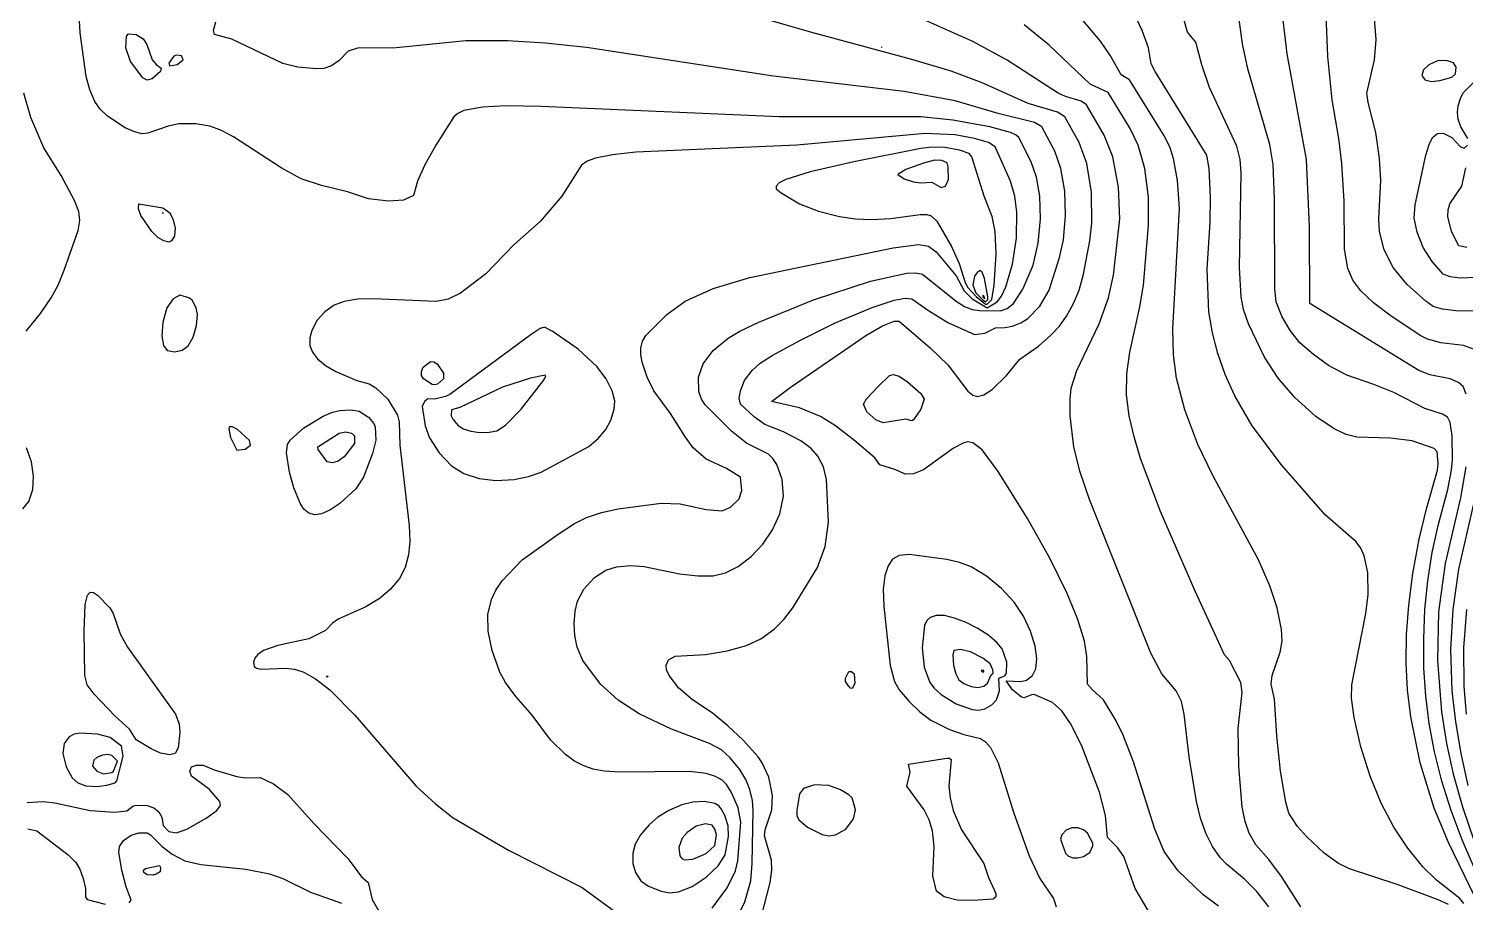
# Model space of a CAD drawing. Header units: inches. Extents: x 2608994 to 2618701, y 1261813 to 1271655.
# Drawn here: x 2612713 to 2614769, y 1267701 to 1268952 of the extents above; entities that cross this region are included whole.
import ezdxf

# ---------------------------------------------------------------- set-up
doc = ezdxf.new("R2010")
doc.units = ezdxf.units.IN
doc.header["$MEASUREMENT"] = 0

msp = doc.modelspace()

# ---------------------------------------------------------------- linework, layer by layer
for points, elevation in [([(2614788.4, 1268547.3), (2614756, 1268548), (2614736.8, 1268550.3), (2614723.6, 1268554.3), (2614712.8, 1268561.6), (2614685.6, 1268585.9), (2614666, 1268609.9), (2614653.3, 1268635.1), (2614646.8, 1268661.5), (2614645.8, 1268679.5), (2614648.4, 1268734.7), (2614646.8, 1268765.9), (2614641.6, 1268803.1), (2614630.3, 1268846.3), (2614628.6, 1268859.5), (2614639.5, 1268907.5), (2614641.8, 1268936.3), (2614629.5, 1269092.3)], 251), ([(2614488.3, 1267694.3), (2614470.4, 1267716.9), (2614453.6, 1267734), (2614427.7, 1267755.5), (2614418.6, 1267765.1), (2614407.9, 1267780.7), (2614398.3, 1267799.9), (2614390.6, 1267821.5), (2614384.7, 1267845.5), (2614374.4, 1267909.1), (2614367.3, 1267970.3), (2614363.1, 1267988.3), (2614355.6, 1268003.9), (2614335.1, 1268027.9), (2614319.2, 1268057.9), (2614231.8, 1268277.5), (2614218, 1268318.3), (2614209.4, 1268353.1), (2614204, 1268397.5), (2614203.9, 1268421.5), (2614205.5, 1268437.1), (2614213.5, 1268462.3), (2614245.6, 1268529.5), (2614258.9, 1268566.7), (2614266, 1268599.1), (2614275, 1268679.5), (2614273.2, 1268725.1), (2614264.8, 1268768.3), (2614252.7, 1268799.5), (2614227.5, 1268842.7), (2614219.6, 1268848.1), (2614197.1, 1268854.7), (2614187, 1268859.5), (2614114, 1268906.6), (2614064.8, 1268933.5), (2613819.7, 1269043.1)], 243), ([(2614782.4, 1268492.7), (2614766.8, 1268498.4), (2614734.4, 1268502), (2614715.2, 1268507.2), (2614705.6, 1268512.1), (2614663.5, 1268540.3), (2614638, 1268559.5), (2614619.9, 1268576.3), (2614608.5, 1268591.9), (2614601.2, 1268608.7), (2614596.4, 1268636.3), (2614596.3, 1268704.7), (2614592.6, 1268758.7), (2614588.6, 1268794.7), (2614579, 1268849.9), (2614572.7, 1268912.3), (2614567.7, 1269043.1)], 250), ([(2613710.4, 1267642.7), (2613738.3, 1267701.5), (2613746.7, 1267731.5), (2613748.8, 1267756.7), (2613750.5, 1267832.3), (2613749.3, 1267846.7), (2613745.4, 1267862.3), (2613739.6, 1267876.9), (2613731.1, 1267891.1), (2613717.4, 1267907.9), (2613704.8, 1267919.5), (2613688, 1267928.5), (2613633.5, 1267948.7), (2613587.2, 1267970.8), (2613557.2, 1267990.2), (2613532, 1268013.2), (2613506.4, 1268047.1), (2613498.3, 1268066.3), (2613494.9, 1268083.1), (2613493.9, 1268099.9), (2613495.3, 1268117.9), (2613498.9, 1268132.3), (2613508, 1268149.3), (2613523.2, 1268165.9), (2613539.2, 1268176.7), (2613554.8, 1268181.5), (2613574, 1268183), (2613594.4, 1268182), (2613644.8, 1268171.5), (2613671.2, 1268168.3), (2613692.8, 1268168.3), (2613710.8, 1268172.7), (2613728.8, 1268181.7), (2613747.2, 1268195.9), (2613764, 1268213.9), (2613778, 1268234.5), (2613788.2, 1268257.1), (2613793.5, 1268282.3), (2613791.6, 1268306.3), (2613784.2, 1268327.9), (2613778.6, 1268336.3), (2613772, 1268342.7), (2613740.8, 1268358.4), (2613719.2, 1268375.5), (2613681.5, 1268413.1), (2613676.1, 1268421.5), (2613672.3, 1268432.3), (2613671.9, 1268452.7), (2613678.7, 1268471.9), (2613693.1, 1268491.1), (2613714.4, 1268508.7), (2613731.2, 1268518.8), (2613758.6, 1268531.9), (2613836.8, 1268563.7), (2613918.4, 1268590.2), (2613970, 1268601.9), (2613983.2, 1268602.4), (2613992.8, 1268600.2), (2614040.8, 1268561.5), (2614052.8, 1268554.2), (2614063.6, 1268550), (2614074.4, 1268548.2), (2614104.4, 1268547.9), (2614113.6, 1268551.1), (2614122.8, 1268558.3), (2614136.2, 1268578.7), (2614150.9, 1268613.5), (2614158.2, 1268644.7), (2614161.5, 1268679.5), (2614160.5, 1268711.9), (2614155.9, 1268739.5), (2614148.3, 1268761.1), (2614130.7, 1268795.9), (2614126.9, 1268799.5), (2614118.8, 1268803.3), (2614088.8, 1268811.2), (2614036, 1268821), (2613990.4, 1268825.5), (2613787.6, 1268825.9), (2613446.8, 1268840.6), (2613396.4, 1268841.4), (2613362.8, 1268839.7), (2613336.4, 1268834.6), (2613327.5, 1268830.7), (2613321.7, 1268825.9), (2613296, 1268785.1), (2613280, 1268756.2), (2613269.7, 1268733.5), (2613264.2, 1268713.1), (2613250, 1268706.4), (2613228.4, 1268704.8), (2613199.6, 1268708.2), (2613169.6, 1268718.5), (2613132.4, 1268727.3), (2613103.6, 1268736.8), (2613074.8, 1268752.5), (2613006.3, 1268797.1), (2612988.4, 1268806.4), (2612972.8, 1268812.2), (2612952.4, 1268815.9), (2612928.4, 1268815.5), (2612912.8, 1268812.4), (2612884, 1268802.2), (2612875.6, 1268801.4), (2612864.8, 1268804.1), (2612851.6, 1268810.1), (2612826.4, 1268826.7), (2612815.5, 1268836.7), (2612808.1, 1268847.5), (2612801, 1268864.3), (2612795.5, 1268883.5), (2612787, 1268945.9), (2612784.5, 1268990.3)], 240), ([(2614783.3, 1267708.7), (2614745.6, 1267786.7), (2614725.1, 1267835.9), (2614704.7, 1267900.7), (2614691.3, 1267966.7), (2614686.9, 1268005.1), (2614685, 1268043.5), (2614685.5, 1268084.3), (2614688.5, 1268126.3), (2614694.4, 1268171.9), (2614703.5, 1268221.1), (2614713.8, 1268264.3), (2614729.8, 1268319.5), (2614730.8, 1268329.1), (2614729.1, 1268345.9), (2614724.8, 1268350.8), (2614693.6, 1268361.5), (2614662.4, 1268365.7), (2614614.4, 1268366.9), (2614598.8, 1268371), (2614582, 1268378.7), (2614555.6, 1268396.5), (2614525.6, 1268424), (2614501.5, 1268451.5), (2614482, 1268481.5), (2614459, 1268529.5), (2614452.2, 1268549.9), (2614448.5, 1268567.9), (2614446.1, 1268609.9), (2614448.5, 1268745.5), (2614447.1, 1268764.7), (2614442.3, 1268783.9), (2614403.4, 1268867.9), (2614392.2, 1268900.3), (2614384, 1268932.4), (2614371.8, 1268947.1), (2614357.3, 1268999.9)], 247), ([(2614416.4, 1267695.2), (2614393.6, 1267712.3), (2614358.4, 1267745.9), (2614338.4, 1267773.8), (2614324.9, 1267805.9), (2614294.8, 1267901.9), (2614280, 1267940.3), (2614269.7, 1267960.7), (2614251.6, 1267990.7), (2614235.9, 1268005.1), (2614229, 1268013.5), (2614227.7, 1268053.1), (2614224.3, 1268074.7), (2614215.1, 1268105.9), (2614199.9, 1268143.1), (2614175.2, 1268193), (2614142.8, 1268250.4), (2614100.8, 1268317.9), (2614078, 1268348.9), (2614064.8, 1268359.1), (2614057.6, 1268360.3), (2614051.6, 1268359.1), (2614037.2, 1268351.4), (2613994, 1268320.4), (2613979.6, 1268314.5), (2613967.6, 1268314), (2613954.4, 1268320.1), (2613931.6, 1268327.4), (2613924.4, 1268337.5), (2613895.6, 1268361.8), (2613868, 1268383), (2613846.4, 1268396.7), (2613816.4, 1268409.1), (2613776.7, 1268417.9), (2613803, 1268438.3), (2613911.4, 1268512.7), (2613935.2, 1268526.6), (2613952, 1268532.9), (2613959.2, 1268532.9), (2614003.7, 1268494.7), (2614028.8, 1268470.8), (2614057.6, 1268432.9), (2614064.8, 1268427.1), (2614070.8, 1268425.4), (2614080.4, 1268427.4), (2614092.4, 1268435.4), (2614112.8, 1268455.3), (2614132, 1268478.9), (2614158.4, 1268497.3), (2614176.4, 1268513), (2614188.6, 1268525.9), (2614198.7, 1268540.3), (2614208.5, 1268558.3), (2614216.6, 1268577.5), (2614223.2, 1268600.3), (2614232.2, 1268648.3), (2614235, 1268673.5), (2614234.5, 1268717.9), (2614227.6, 1268758.7), (2614216.9, 1268788.7), (2614196.1, 1268825.9), (2614186, 1268832.6), (2614144, 1268844.7), (2614078, 1268874.3), (2614033.6, 1268891.1), (2613977.2, 1268908), (2613834.4, 1268946.3), (2613761.4, 1268967.5)], 242), ([(2614745.2, 1267697.8), (2614730.8, 1267704.3), (2614672, 1267726.3), (2614603.6, 1267749.1), (2614588, 1267756.5), (2614567.6, 1267771.3), (2614542, 1267795.1), (2614529.1, 1267809.5), (2614516.9, 1267828.7), (2614512.4, 1267844.2), (2614505, 1267888.7), (2614499.7, 1267939.1), (2614496.5, 1267991.9), (2614491.8, 1268013.5), (2614493.2, 1268025.5), (2614504.4, 1268059.1), (2614507.2, 1268074.7), (2614506.6, 1268091.5), (2614500.2, 1268122.7), (2614489.9, 1268153.9), (2614473.5, 1268191.1), (2614408.1, 1268312.3), (2614386.6, 1268356.7), (2614367.9, 1268405.9), (2614356, 1268451.5), (2614352, 1268485.1), (2614351.1, 1268522.3), (2614360.4, 1268695.1), (2614357.7, 1268734.7), (2614352, 1268765.9), (2614346.5, 1268782.7), (2614338.2, 1268799.5), (2614288.9, 1268878.7), (2614276.8, 1268885.9), (2614261.6, 1268912.8), (2614247.5, 1268933.9), (2614208.8, 1268979.7)], 245), ([(2614767.5, 1267699.1), (2614761.5, 1267706.3), (2614728.2, 1267732.7), (2614708.9, 1267751.9), (2614687.1, 1267778.3), (2614667.3, 1267808.3), (2614649.1, 1267843.1), (2614633.3, 1267881.5), (2614620.1, 1267923.5), (2614610.5, 1267965.5), (2614606.5, 1267993.1), (2614607.2, 1268012.3), (2614627.1, 1268114.3), (2614630.5, 1268141.9), (2614630, 1268173.1), (2614624.7, 1268197.1), (2614619.8, 1268207.9), (2614613.2, 1268217), (2614568.8, 1268255.8), (2614506.4, 1268327.4), (2614464.6, 1268383.1), (2614439.7, 1268426.3), (2614426, 1268456.9), (2614415.2, 1268486.7), (2614407.5, 1268516.3), (2614402.5, 1268546.3), (2614399.8, 1268607.5), (2614404.1, 1268674.7), (2614404.7, 1268710.7), (2614402.8, 1268751.5), (2614399.6, 1268770.7), (2614325.4, 1268890.7), (2614320, 1268901.5), (2614315.9, 1268924.3), (2614307.2, 1268949.5), (2614295.2, 1268974.5)], 246), ([(2614796, 1267718.3), (2614764.8, 1267790.3), (2614749.1, 1267832.3), (2614735.9, 1267874.3), (2614725.4, 1267916.3), (2614717.8, 1267957.1), (2614712.8, 1267996.7), (2614710.2, 1268036.3), (2614709.9, 1268078.3), (2614711.7, 1268120.3), (2614715.7, 1268161.1), (2614722.2, 1268201.9), (2614730.7, 1268240.3), (2614744.7, 1268291.9), (2614749.8, 1268319.5), (2614751.2, 1268335.1), (2614750.5, 1268368.7), (2614747.8, 1268387.9), (2614744, 1268395.4), (2614736.8, 1268400), (2614711.6, 1268407.8), (2614667.2, 1268430.9), (2614638.4, 1268442.6), (2614600, 1268455.8), (2614573.6, 1268469.8), (2614552, 1268485.2), (2614532.8, 1268502.1), (2614518.7, 1268519.9), (2614506.9, 1268540.3), (2614499, 1268560.7), (2614496.7, 1268578.7), (2614496.4, 1268708.3), (2614494.3, 1268757.5), (2614489.5, 1268786.3), (2614458.3, 1268894.3), (2614450.8, 1268930.3), (2614445.2, 1268968.8)], 248), ([(2614770.8, 1268428.7), (2614766.2, 1268439.5), (2614759.6, 1268445.1), (2614747.6, 1268450.3), (2614718.8, 1268456.1), (2614703.2, 1268462.5), (2614547.2, 1268558.3), (2614546.7, 1268668.7), (2614542, 1268764.7), (2614514.4, 1268915.9), (2614509, 1268963.9)], 249), ([(2612890, 1268880.2), (2612882.8, 1268878.1), (2612876.8, 1268881.3), (2612859.2, 1268905.1), (2612852.2, 1268924.3), (2612853.6, 1268941.1), (2612856.4, 1268944.5), (2612867.2, 1268943.7), (2612877.2, 1268937.5), (2612882.7, 1268929.1), (2612890.3, 1268907.5), (2612896.3, 1268900.3), (2612903.1, 1268895.5), (2612902, 1268890.5), (2612890, 1268880.2)], 241), ([(2613761.2, 1267677.5), (2613774.6, 1267729.1), (2613776.8, 1267747.1), (2613776.5, 1267761.5), (2613766.6, 1267796.3), (2613767.5, 1267804.7), (2613776.9, 1267833.5), (2613778.1, 1267853.9), (2613772.5, 1267880.3), (2613763.1, 1267900.7), (2613757.4, 1267909.1), (2613736, 1267932.9), (2613714.1, 1267953.5), (2613691.6, 1267972.1), (2613663.4, 1267990.7), (2613644, 1268007.5), (2613630, 1268025.5), (2613626.3, 1268033.9), (2613625.6, 1268040.5), (2613629.2, 1268048.3), (2613638.8, 1268053.6), (2613682, 1268055.7), (2613713.2, 1268061.2), (2613740.8, 1268068.5), (2613761.2, 1268078), (2613780.4, 1268092.2), (2613794, 1268105.9), (2613807.2, 1268122.7), (2613842.4, 1268180.3), (2613853.5, 1268210.3), (2613857.9, 1268245.1), (2613855.3, 1268306.3), (2613850.8, 1268324.3), (2613842.8, 1268339.9), (2613833.5, 1268350.7), (2613818.7, 1268361.5), (2613793.6, 1268374.7), (2613767.2, 1268384.9), (2613751.6, 1268396.2), (2613732.2, 1268414.3), (2613730.4, 1268422.7), (2613732, 1268433.5), (2613738.1, 1268447.9), (2613748.6, 1268462.3), (2613760.2, 1268473.1), (2613777.3, 1268483.9), (2613816.9, 1268505.5), (2613866.8, 1268530.1), (2613920.8, 1268552.8), (2613952, 1268563.1), (2613967.6, 1268566), (2613977.2, 1268565.2), (2614001.2, 1268548.2), (2614028.8, 1268531.4), (2614067.2, 1268513.9), (2614081.6, 1268515.8), (2614097.2, 1268523.4), (2614110.4, 1268523.8), (2614121.2, 1268526), (2614133.2, 1268530.7), (2614143.4, 1268536.7), (2614160.6, 1268554.7), (2614174, 1268577.5), (2614188.9, 1268624.3), (2614194.3, 1268649.5), (2614197.5, 1268684.3), (2614196.3, 1268719.1), (2614190.8, 1268751.5), (2614181.9, 1268776.7), (2614163.2, 1268811.2), (2614152.8, 1268817.5), (2614100.7, 1268830.7), (2614039.6, 1268848.6), (2613966.4, 1268862.2), (2613779.2, 1268884.1), (2613511.6, 1268924.8), (2613452.8, 1268931.1), (2613398.8, 1268934.6), (2613338.8, 1268934.5), (2613239.2, 1268924.5), (2613184, 1268924.2), (2613170.8, 1268919.8), (2613157.6, 1268906.4), (2613146.8, 1268898.9), (2613136, 1268894.9), (2613125.2, 1268894.3), (2613098.8, 1268897), (2613077.2, 1268902), (2613004, 1268936.7), (2612979.2, 1268943.5), (2612977.7, 1268949.5), (2612981.2, 1268961.5)], 241), ([(2614534.3, 1267694.3), (2614506.4, 1267738), (2614488.4, 1267762.3), (2614469.5, 1267783.1), (2614460, 1267799.9), (2614454.4, 1267816.7), (2614450.1, 1267837.1), (2614445.2, 1267895.9), (2614444.6, 1267949.9), (2614450.2, 1268001.5), (2614448, 1268015.9), (2614432, 1268047.3), (2614425, 1268055.5), (2614382.8, 1268146.5), (2614333.2, 1268260.7), (2614304.5, 1268336.3), (2614295.4, 1268367.5), (2614288.6, 1268397.5), (2614284.5, 1268427.5), (2614285.1, 1268457.5), (2614289.5, 1268488.7), (2614303.9, 1268553.5), (2614309.1, 1268584.7), (2614316.2, 1268669.9), (2614316, 1268710.7), (2614310.7, 1268751.5), (2614301.1, 1268785.1), (2614289.7, 1268809.1), (2614258.2, 1268860.7), (2614232.8, 1268872.7), (2614174, 1268928.5), (2614138, 1268957.3)], 244), ([(2613934, 1268925.2), (2613934.3, 1268925.5), (2613934, 1268925.8), (2613933.7, 1268925.5), (2613934, 1268925.2)], 242), ([(2612926, 1268900.6), (2612934.6, 1268907.5), (2612932, 1268913.1), (2612924.8, 1268914.1), (2612921.2, 1268912.7), (2612914.2, 1268902.7), (2612915.2, 1268898.5), (2612926, 1268900.6)], 240), ([(2614733.2, 1268877.5), (2614750, 1268882.6), (2614755.6, 1268887.1), (2614756.3, 1268896.7), (2614752.4, 1268902.9), (2614742.8, 1268906.3), (2614729.6, 1268906), (2614717.3, 1268900.3), (2614709.8, 1268893.1), (2614707.4, 1268884.7), (2614711.6, 1268878.8), (2614721.2, 1268876.4), (2614733.2, 1268877.5)], 251), ([(2614772.9, 1268794.7), (2614763, 1268811.5), (2614759.2, 1268822.3), (2614758.2, 1268831.9), (2614759.2, 1268841.5), (2614762.9, 1268853.5), (2614767.1, 1268860.7), (2614789.7, 1268883.5)], 252), ([(2612710, 1268519), (2612730.2, 1268543.9), (2612745.8, 1268566.7), (2612755.4, 1268584.7), (2612764.3, 1268606.3), (2612784.1, 1268662.7), (2612786.5, 1268677.1), (2612785, 1268690.3), (2612778.8, 1268705.9), (2612759.9, 1268741.9), (2612734.9, 1268781.5), (2612716.7, 1268824.7), (2612706.6, 1268859.5)], 239), ([(2613691.6, 1267692.4), (2613713.2, 1267721.7), (2613725.2, 1267745.9), (2613728.5, 1267760.3), (2613732.7, 1267815.5), (2613728.8, 1267836), (2613719.2, 1267858.1), (2613712, 1267869.6), (2613706, 1267875.7), (2613696.4, 1267881.3), (2613683.2, 1267885.5), (2613659.2, 1267888.2), (2613559.6, 1267887.2), (2613536.8, 1267888.7), (2613521.2, 1267891.8), (2613508, 1267896.3), (2613494.8, 1267903.1), (2613481.6, 1267912.4), (2613460, 1267933.8), (2613433.8, 1267969.1), (2613410.6, 1267995.5), (2613395.8, 1268015.9), (2613387.7, 1268030.3), (2613376.5, 1268061.5), (2613370.9, 1268089.1), (2613370.6, 1268113.1), (2613375.7, 1268134.7), (2613382.1, 1268147.9), (2613391.2, 1268161.1), (2613419.7, 1268191.1), (2613471.1, 1268228.3), (2613494.8, 1268243.6), (2613511.6, 1268252), (2613533.2, 1268259.2), (2613557.2, 1268264.6), (2613618.4, 1268272.4), (2613646, 1268271.6), (2613683.2, 1268263.3), (2613706, 1268261.4), (2613718, 1268266.7), (2613730.1, 1268278.7), (2613734.1, 1268290.7), (2613732, 1268309.9), (2613712, 1268322.2), (2613683.2, 1268335.6), (2613664.6, 1268351.9), (2613653.2, 1268367.2), (2613632, 1268401.1), (2613608.2, 1268433.5), (2613598.7, 1268452.7), (2613591.2, 1268474.3), (2613589.3, 1268485.1), (2613589.5, 1268494.7), (2613592.1, 1268504.3), (2613596.7, 1268512.7), (2613626.8, 1268542.8), (2613653.1, 1268561.9), (2613692.8, 1268580), (2613745.6, 1268595.4), (2613950.8, 1268638.2), (2613986.8, 1268642.7), (2614001.2, 1268640.5), (2614012, 1268632.6), (2614040.8, 1268597.8), (2614052.2, 1268576.3), (2614063.6, 1268565.3), (2614085.2, 1268552.1), (2614099.7, 1268560.7), (2614105.6, 1268569.1), (2614111.9, 1268582.3), (2614121.5, 1268614.7), (2614127, 1268651.9), (2614127.7, 1268689.1), (2614124.8, 1268712.3), (2614118.4, 1268733.5), (2614096.8, 1268782.7), (2614087.3, 1268788.7), (2614067.2, 1268794.5), (2614039.6, 1268799.8), (2613996.4, 1268801.7), (2613812.8, 1268785.3), (2613582.4, 1268774.9), (2613548.8, 1268771.4), (2613524.8, 1268766.7), (2613512.8, 1268762.3), (2613504.6, 1268756.3), (2613476.3, 1268711.9), (2613445.3, 1268675.9), (2613408.4, 1268642.8), (2613367.6, 1268600.9), (2613331.6, 1268573.4), (2613313.6, 1268564.7), (2613296.8, 1268561.3), (2613206.8, 1268565.2), (2613184, 1268564.4), (2613164.8, 1268561.4), (2613150.4, 1268555.8), (2613137.2, 1268546.3), (2613126.4, 1268534.3), (2613118.5, 1268519.9), (2613115.6, 1268509.1), (2613115.8, 1268498.3), (2613119.4, 1268488.7), (2613126.9, 1268479.1), (2613138.3, 1268469.5), (2613152.8, 1268460.9), (2613182.8, 1268448.1), (2613200.8, 1268443.2), (2613210.4, 1268437.8), (2613227.2, 1268421.5), (2613241.2, 1268398.7), (2613243.6, 1268389.1), (2613244.8, 1268355.5), (2613258.1, 1268240.3), (2613258.9, 1268217.5), (2613257.2, 1268198.3), (2613252.3, 1268180.3), (2613244.2, 1268164.7), (2613231.4, 1268149.1), (2613216.4, 1268136.3), (2613194.8, 1268123.6), (2613156.4, 1268106.6), (2613148, 1268100.7), (2613138.4, 1268090.2), (2613114.4, 1268078.3), (2613069.9, 1268068.7), (2613049.6, 1268061.4), (2613041.2, 1268055.7), (2613037, 1268050.7), (2613035.2, 1268044.7), (2613036.3, 1268038.7), (2613039.4, 1268036.3), (2613046, 1268035), (2613080.8, 1268036), (2613094, 1268034.6), (2613107.2, 1268030.4), (2613124, 1268021), (2613144.4, 1268005.2), (2613180.4, 1267969), (2613268, 1267867.3), (2613295.6, 1267842), (2613320.8, 1267822.1), (2613400, 1267775.7), (2613505.6, 1267722.2), (2613568, 1267676.1)], 239), ([(2614819.6, 1268597.2), (2614762, 1268594.6), (2614747.6, 1268596.4), (2614738, 1268600.2), (2614722, 1268618.3), (2614709.2, 1268638.7), (2614700.4, 1268660.3), (2614696.5, 1268680.7), (2614697.6, 1268699.9), (2614713.1, 1268770.7), (2614717.6, 1268786.2), (2614722.7, 1268795.9), (2614729.6, 1268801.7), (2614738, 1268802.4), (2614750, 1268796.3), (2614762.4, 1268782.7), (2614768, 1268781), (2614772.6, 1268785.1)], 252), ([(2614085.2, 1268557.3), (2614091.9, 1268564.3), (2614095.2, 1268584.7), (2614097.9, 1268629.1), (2614096.6, 1268661.5), (2614092.2, 1268683.1), (2614080.9, 1268711.9), (2614063.4, 1268768.3), (2614059.6, 1268773.1), (2614045.6, 1268778), (2614025.2, 1268782), (2614006, 1268782.4), (2613990.4, 1268780.4), (2613894.4, 1268761.1), (2613831.7, 1268746.7), (2613797.2, 1268735.9), (2613787.7, 1268731.1), (2613783, 1268726.3), (2613783.3, 1268722.7), (2613790.5, 1268716.7), (2613816.8, 1268701.1), (2613844, 1268690.5), (2613873.6, 1268683.1), (2613896.8, 1268679.7), (2613919.6, 1268678.7), (2613947.2, 1268680.2), (2613989.2, 1268686), (2613998.8, 1268686), (2614004.8, 1268684.1), (2614013.2, 1268676.2), (2614034, 1268639.9), (2614045.1, 1268615.9), (2614053.8, 1268588.3), (2614057.4, 1268581.1), (2614069.6, 1268568.3), (2614082.8, 1268557.3), (2614085.2, 1268557.3)], 238), ([(2614025.6, 1268726.3), (2614029.6, 1268735.9), (2614029.4, 1268753.9), (2614028.1, 1268759.9), (2614020.4, 1268763), (2614009.6, 1268763.7), (2613994, 1268759.5), (2613968.7, 1268750.3), (2613957.1, 1268743.1), (2613966.4, 1268737.1), (2613979.6, 1268732.5), (2613990.4, 1268731.2), (2614006, 1268732), (2614019.2, 1268724.7), (2614025.6, 1268726.3)], 237), ([(2614771.6, 1268638.4), (2614760.2, 1268641.1), (2614749.5, 1268661.5), (2614744.7, 1268683.1), (2614745, 1268692.7), (2614747.2, 1268701.1), (2614764.4, 1268726.3), (2614770, 1268752.7)], 253), ([(2612917.9, 1268648.3), (2612914, 1268646), (2612906.8, 1268648.2), (2612898.4, 1268653), (2612889.5, 1268661.5), (2612873.9, 1268684.3), (2612870.7, 1268693.9), (2612870.8, 1268701.1), (2612905.6, 1268695.4), (2612915.2, 1268688.2), (2612920.4, 1268678.3), (2612923, 1268666.3), (2612921.9, 1268655.5), (2612917.9, 1268648.3)], 240), ([(2612905.6, 1268687.5), (2612906.1, 1268687.9), (2612905.6, 1268688.5), (2612905.1, 1268687.9), (2612905.6, 1268687.5)], 240), ([(2614079.2, 1268563.8), (2614082.8, 1268560.9), (2614086, 1268564.3), (2614085.9, 1268567.9), (2614081.2, 1268594.3), (2614078, 1268603.4), (2614075.6, 1268605.8), (2614070.8, 1268602.7), (2614067.2, 1268597.6), (2614064.5, 1268584.7), (2614069, 1268573.9), (2614079.2, 1268563.8)], 237), ([(2612933.2, 1268491.5), (2612941.6, 1268497.9), (2612948.8, 1268510.3), (2612953.6, 1268526.9), (2612955, 1268542.7), (2612953.3, 1268552.3), (2612947.6, 1268563.2), (2612942.8, 1268566.7), (2612929.6, 1268570.4), (2612920, 1268565.3), (2612911.3, 1268552.3), (2612905.3, 1268531.9), (2612903.9, 1268511.5), (2612906.4, 1268498.3), (2612911.6, 1268491), (2612922.4, 1268489.1), (2612933.2, 1268491.5)], 239), ([(2614081.6, 1268565.4), (2614080.4, 1268569.6), (2614079.2, 1268569.9), (2614078.8, 1268567.9), (2614081.6, 1268565.4)], 236), ([(2613408.4, 1268306.4), (2613428.8, 1268310.6), (2613446.8, 1268317), (2613515.2, 1268353.8), (2613528.6, 1268365.1), (2613539.2, 1268377.9), (2613546.6, 1268391.5), (2613551.2, 1268406.9), (2613552.4, 1268419.1), (2613548.5, 1268433.5), (2613539.8, 1268450.3), (2613526.6, 1268468.3), (2613499.6, 1268492.8), (2613462.4, 1268518.7), (2613451.6, 1268524.4), (2613445.6, 1268522.4), (2613432.4, 1268514), (2613316, 1268428), (2613310, 1268425), (2613294.4, 1268421.6), (2613284.8, 1268422), (2613279.8, 1268417.9), (2613276.7, 1268410.7), (2613280.9, 1268383.1), (2613287.2, 1268366.2), (2613300.7, 1268344.7), (2613318.4, 1268326), (2613336.4, 1268315.1), (2613358, 1268307.9), (2613382, 1268305.1), (2613408.4, 1268306.4)], 238), ([(2613298.6, 1268443.1), (2613294.4, 1268441.7), (2613290.8, 1268442.6), (2613278.6, 1268450.3), (2613275.4, 1268455.1), (2613275.5, 1268461.1), (2613278.1, 1268467.1), (2613288.4, 1268475.3), (2613293.2, 1268475), (2613298, 1268472.2), (2613307.3, 1268458.7), (2613307, 1268450.3), (2613298.6, 1268443.1)], 239), ([(2613383.2, 1268376), (2613395.8, 1268384.3), (2613418.3, 1268407.1), (2613450.1, 1268447.9), (2613453.6, 1268453.9), (2613452.8, 1268456), (2613431.4, 1268451.5), (2613391.6, 1268438.4), (2613330.5, 1268409.5), (2613318.7, 1268405.9), (2613318.2, 1268397.5), (2613320.3, 1268392.7), (2613327.7, 1268384.3), (2613335.2, 1268378.8), (2613346, 1268375.6), (2613359.2, 1268373.9), (2613372.4, 1268374), (2613383.2, 1268376)], 237), ([(2613948.4, 1268389.2), (2613936.4, 1268387.7), (2613925.6, 1268391.9), (2613912.9, 1268403.5), (2613908.4, 1268414.3), (2613912.4, 1268421.8), (2613929.2, 1268439.6), (2613945.5, 1268455.1), (2613950.8, 1268456.8), (2613959.2, 1268454.1), (2613971.2, 1268446), (2613990.4, 1268429.3), (2613994.8, 1268421.5), (2613990.4, 1268406.9), (2613979.6, 1268391.7), (2613977.2, 1268390.6), (2613968.8, 1268392.6), (2613948.4, 1268389.2)], 243), ([(2613132.4, 1268257.2), (2613122.8, 1268255.8), (2613114.4, 1268258), (2613107.2, 1268263.9), (2613102, 1268272.7), (2613093.1, 1268294.3), (2613086.9, 1268317.1), (2613082.2, 1268344.7), (2613083.7, 1268356.7), (2613087.6, 1268362.7), (2613107.2, 1268380.3), (2613134.8, 1268397.1), (2613148, 1268402.6), (2613158.8, 1268405), (2613174.4, 1268405.9), (2613186.4, 1268404.3), (2613199.6, 1268395.5), (2613207.3, 1268386.7), (2613209.5, 1268381.9), (2613210.3, 1268362.7), (2613205.4, 1268343.5), (2613192.4, 1268309.6), (2613181.6, 1268292.9), (2613158.8, 1268271.9), (2613144.4, 1268262.6), (2613132.4, 1268257.2)], 240), ([(2613023.2, 1268349.9), (2613031, 1268355.5), (2613029.2, 1268362.3), (2613012.4, 1268378), (2613005.2, 1268381.9), (2613000.8, 1268381.9), (2612999.8, 1268378.3), (2613002.4, 1268366.3), (2613011.2, 1268348.5), (2613023.2, 1268349.9)], 239), ([(2613156.4, 1268332.8), (2613148, 1268330.4), (2613140.8, 1268331.7), (2613127.6, 1268349.1), (2613127.3, 1268353.1), (2613157.6, 1268372.8), (2613167.2, 1268374.7), (2613175.6, 1268372.6), (2613179.8, 1268368.7), (2613179.6, 1268357.9), (2613164.8, 1268338.7), (2613156.4, 1268332.8)], 241), ([(2612705.2, 1268264.5), (2612713.8, 1268275.1), (2612719.2, 1268291.9), (2612720.3, 1268311.1), (2612717.2, 1268331.5), (2612710.1, 1268351.9)], 239), ([(2614782.5, 1267787.9), (2614765.8, 1267837.1), (2614753, 1267882.7), (2614742.9, 1267928.3), (2614735.7, 1267973.9), (2614730.2, 1268047.1), (2614731.7, 1268116.7), (2614740.9, 1268186.3), (2614762.9, 1268279.9), (2614770.6, 1268324.3)], 249), ([(2614773.8, 1267868.3), (2614763.5, 1267913.9), (2614755.7, 1267959.5), (2614750.7, 1268003.9), (2614748.6, 1268062.7), (2614751.9, 1268120.3), (2614760.4, 1268177.9), (2614781.5, 1268271.5)], 250), ([(2614321.9, 1267678.7), (2614297.2, 1267720.7), (2614280.9, 1267766.3), (2614271.9, 1267779.5), (2614257.6, 1267793.9), (2614254.6, 1267825.1), (2614245.8, 1267858.7), (2614220, 1267925.9), (2614204.5, 1267957.1), (2614191.8, 1267975.1), (2614178.6, 1267987.1), (2614152.4, 1267998.3), (2614148.8, 1267998.2), (2614138, 1267993.7), (2614134.4, 1267994.6), (2614121.2, 1268005.2), (2614112.3, 1268018.3), (2614133.2, 1268017), (2614141.6, 1268019.1), (2614150.2, 1268025.5), (2614154.8, 1268035.1), (2614156.2, 1268049.5), (2614153.7, 1268067.5), (2614147.1, 1268089.1), (2614137.4, 1268110.7), (2614123.6, 1268130.9), (2614105.6, 1268150.3), (2614084, 1268168.1), (2614062.4, 1268181.1), (2614045.6, 1268187.7), (2614027.6, 1268192), (2613973.6, 1268198.9), (2613959.2, 1268197.7), (2613949.8, 1268192.3), (2613943.5, 1268182.7), (2613938.7, 1268168.3), (2613936.5, 1268149.1), (2613937.4, 1268125.1), (2613946.5, 1268039.9), (2613952.4, 1268017.1), (2613959.3, 1268005.1), (2613973.6, 1267988.6), (2613988.9, 1267973.9), (2614004.4, 1267961.9), (2614031.2, 1267948.3), (2614051.6, 1267941.2), (2614075.5, 1267935.5), (2614082.9, 1267930.7), (2614090, 1267922.7), (2614100.8, 1267900.7), (2614123.4, 1267828.7), (2614145.3, 1267767.5), (2614160.6, 1267735.1), (2614179.9, 1267706.3), (2614183.8, 1267694.3)], 241), ([(2612923.1, 1267913.9), (2612915.2, 1267911.9), (2612902, 1267914.7), (2612888.8, 1267920.7), (2612867.2, 1267933.7), (2612857.6, 1267948.9), (2612836.5, 1267967.9), (2612806.9, 1267999.1), (2612797.1, 1268012.3), (2612793.6, 1268025.5), (2612792.6, 1268089.1), (2612794.4, 1268127.5), (2612797.5, 1268140.7), (2612801.2, 1268145.2), (2612806, 1268144.5), (2612812, 1268140.8), (2612829.3, 1268122.7), (2612834.1, 1268114.3), (2612844.5, 1268085.5), (2612854.9, 1268066.3), (2612923.4, 1267970.3), (2612928.8, 1267955.9), (2612929.9, 1267943.9), (2612927.5, 1267922.3), (2612923.1, 1267913.9)], 240), ([(2614771, 1267970.3), (2614767.7, 1268009.9), (2614767.2, 1268065.1), (2614771.5, 1268120.3)], 251), ([(2614081.6, 1267977.8), (2614091.7, 1267983.5), (2614098.4, 1267990.8), (2614102.6, 1268003.9), (2614101.8, 1268021.9), (2614110.4, 1268025), (2614112.7, 1268029.1), (2614113.1, 1268044.7), (2614106.8, 1268063.7), (2614099.6, 1268072.6), (2614087.6, 1268082.9), (2614072, 1268093), (2614055.2, 1268101.4), (2614038.4, 1268107.8), (2614024, 1268111.4), (2614012, 1268111.7), (2614003.6, 1268108.9), (2613998.8, 1268104.6), (2613995.4, 1268097.5), (2613992.1, 1268065.1), (2613994.9, 1268037.5), (2614003.1, 1268015.9), (2614009.3, 1268007.5), (2614019.2, 1267998.5), (2614040.8, 1267984.9), (2614063.6, 1267977), (2614073.2, 1267976.3), (2614081.6, 1267977.8)], 240), ([(2614080.4, 1268010.2), (2614085.7, 1268014.7), (2614091.1, 1268026.7), (2614093.7, 1268029.1), (2614093.4, 1268033.9), (2614089.7, 1268042.3), (2614079.2, 1268050.7), (2614061.2, 1268059.4), (2614046.8, 1268063.1), (2614037.4, 1268061.5), (2614035.8, 1268055.5), (2614036.9, 1268039.9), (2614040.2, 1268027.9), (2614044.8, 1268019.5), (2614051.6, 1268014.1), (2614062.4, 1268009.8), (2614072, 1268008.5), (2614080.4, 1268010.2)], 239), ([(2613140.8, 1268023.3), (2613139.8, 1268024.3), (2613140.8, 1268025.3), (2613141.8, 1268024.3), (2613140.8, 1268023.3)], 239), ([(2613886, 1268011.5), (2613882.3, 1268017.1), (2613882.3, 1268021.9), (2613887.2, 1268031.4), (2613890.8, 1268031.5), (2613894.7, 1268027.9), (2613895.6, 1268014.4), (2613892, 1268007.2), (2613889.5, 1268007.5), (2613886, 1268011.5)], 242), ([(2614078, 1268030.8), (2614080.4, 1268030.9), (2614080.4, 1268032.7), (2614076.8, 1268033.5), (2614078, 1268030.8)], 238), ([(2612825.2, 1267868.6), (2612837.2, 1267871.9), (2612839.6, 1267875), (2612848.8, 1267910.3), (2612846.4, 1267924.7), (2612830, 1267936.7), (2612812, 1267941.8), (2612786.8, 1267943.3), (2612778.4, 1267941.6), (2612771.5, 1267937.9), (2612764.4, 1267928.3), (2612762.3, 1267913.9), (2612767, 1267894.7), (2612775.6, 1267879.1), (2612783.9, 1267871.9), (2612795.2, 1267867.7), (2612810.8, 1267866.8), (2612825.2, 1267868.6)], 239), ([(2612711.2, 1267844), (2612734, 1267845.2), (2612750.8, 1267843.5), (2612801.2, 1267832.2), (2612836, 1267829.9), (2612854, 1267832), (2612862.4, 1267838.4), (2612867.2, 1267840.2), (2612882.8, 1267839.7), (2612892.4, 1267836.2), (2612899.6, 1267830.5), (2612904, 1267822.7), (2612906.1, 1267810.7), (2612914.1, 1267802.3), (2612924.8, 1267800.5), (2612939.7, 1267805.9), (2612967.5, 1267821.5), (2612982.7, 1267832.3), (2612988.1, 1267839.5), (2612987, 1267845.5), (2612971.6, 1267863), (2612946.4, 1267881.5), (2612943.8, 1267888.7), (2612946.6, 1267894.7), (2612953.6, 1267897.2), (2612963.2, 1267897.3), (2612978.8, 1267890.5), (2613011.2, 1267880.9), (2613023.2, 1267879.2), (2613044.8, 1267879.5), (2613063.8, 1267870.7), (2613084.4, 1267855.2), (2613122.2, 1267813.1), (2613170.8, 1267763.1), (2613189.5, 1267737.5), (2613199.4, 1267729.1), (2613204.9, 1267705.1), (2613216.4, 1267684.7)], 240), ([(2612832.4, 1267886.6), (2612834.8, 1267888.8), (2612840.4, 1267903.1), (2612832.4, 1267911.3), (2612826.4, 1267912.8), (2612819.2, 1267911.8), (2612810.8, 1267908.3), (2612806.6, 1267904.3), (2612804.6, 1267895.9), (2612810.9, 1267888.7), (2612820.4, 1267885.1), (2612832.4, 1267886.6)], 238), ([(2614093.6, 1267705.4), (2614064.8, 1267703.4), (2614042, 1267704), (2614023.4, 1267708.7), (2614012.6, 1267717.1), (2614007.6, 1267738.7), (2614009.4, 1267780.7), (2614006.9, 1267803.5), (2614002.1, 1267819.1), (2613995.1, 1267833.5), (2613970.2, 1267867.1), (2613975, 1267887.5), (2613972.4, 1267898.6), (2614027.6, 1267907.4), (2614031.2, 1267907.5), (2614033.7, 1267905.5), (2614030.3, 1267867.1), (2614032.2, 1267850.3), (2614036.3, 1267832.3), (2614048.3, 1267804.7), (2614080.2, 1267756.7), (2614087, 1267736.3), (2614097.6, 1267713.5), (2614097.4, 1267708.7), (2614093.6, 1267705.4)], 242), ([(2613868, 1267797.6), (2613882.9, 1267805.9), (2613893.9, 1267820.3), (2613896.9, 1267833.5), (2613892, 1267850.3), (2613887.2, 1267855), (2613875.2, 1267861.9), (2613858.4, 1267868.2), (2613838, 1267869), (2613822.4, 1267863.8), (2613816.6, 1267856.3), (2613812.8, 1267832.3), (2613812.9, 1267825.1), (2613815.8, 1267819.1), (2613828, 1267808.3), (2613848.8, 1267797.9), (2613858.4, 1267796.1), (2613868, 1267797.6)], 241), ([(2613643.6, 1267716), (2613662.8, 1267723.5), (2613683.2, 1267736.9), (2613700, 1267753.1), (2613710, 1267768.7), (2613714.9, 1267795.1), (2613714.4, 1267810.4), (2613709.6, 1267825.1), (2613704.7, 1267834.7), (2613701.2, 1267839), (2613695.2, 1267842.5), (2613680.8, 1267845.4), (2613664, 1267844.4), (2613648.4, 1267840.4), (2613629.7, 1267832.3), (2613613.9, 1267822.7), (2613601.6, 1267812), (2613589.1, 1267797.5), (2613581.5, 1267784.3), (2613577.9, 1267771.1), (2613578, 1267756.7), (2613581.9, 1267743.5), (2613589.5, 1267731.5), (2613600.4, 1267724), (2613618.4, 1267716.8), (2613630.4, 1267714.7), (2613643.6, 1267716)], 238), ([(2613664, 1267762.8), (2613683.2, 1267771), (2613695.2, 1267782.1), (2613697.9, 1267797.5), (2613695.4, 1267805.9), (2613691.6, 1267811.6), (2613682, 1267813.2), (2613668.8, 1267809.9), (2613655.6, 1267801.1), (2613648.6, 1267792.7), (2613643.9, 1267779.5), (2613645.5, 1267767.5), (2613648.4, 1267763.5), (2613652, 1267761.8), (2613664, 1267762.8)], 237), ([(2612712.4, 1267806.3), (2612725.2, 1267803.5), (2612770.1, 1267768.7), (2612781.1, 1267757.9), (2612786.6, 1267748.3), (2612791.5, 1267735.1), (2612794.8, 1267720.7), (2612794.9, 1267708.7), (2612797, 1267705.1), (2612822.8, 1267698.5)], 241), ([(2612857, 1267700.3), (2612860.3, 1267703.9), (2612852.8, 1267723.1), (2612846.5, 1267747.1), (2612842.4, 1267772.3), (2612843.5, 1267780.7), (2612849.2, 1267789.3), (2612860, 1267797.2), (2612870.8, 1267800.5), (2612882.8, 1267800.2), (2612887.6, 1267797.5), (2612904.4, 1267780.9), (2612918.8, 1267769.8), (2612936.8, 1267760.3), (2612959.6, 1267754.9), (2613024.4, 1267748.2), (2613058, 1267741.9), (2613077.2, 1267735.1), (2613116.8, 1267715.3), (2613161.2, 1267699.5)], 241), ([(2614223.2, 1267766.5), (2614232, 1267772.3), (2614236.3, 1267781.9), (2614236.2, 1267785.5), (2614229, 1267799.9), (2614223.2, 1267804.9), (2614214.8, 1267807.6), (2614206.4, 1267807.4), (2614198, 1267804), (2614192, 1267797.7), (2614190.2, 1267791.5), (2614197.4, 1267771.1), (2614201.6, 1267766.8), (2614207.6, 1267764.8), (2614214.8, 1267764.6), (2614223.2, 1267766.5)], 240), ([(2612896, 1267741.4), (2612891.2, 1267739.9), (2612882.8, 1267740.3), (2612878, 1267743.4), (2612877.6, 1267747.1), (2612880.4, 1267749.4), (2612900.8, 1267753.7), (2612902.1, 1267750.7), (2612901.6, 1267744.7), (2612896, 1267741.4)], 242)]:
    msp.add_lwpolyline(points, dxfattribs=dict(elevation=elevation))

doc.saveas('drawing.dxf')
